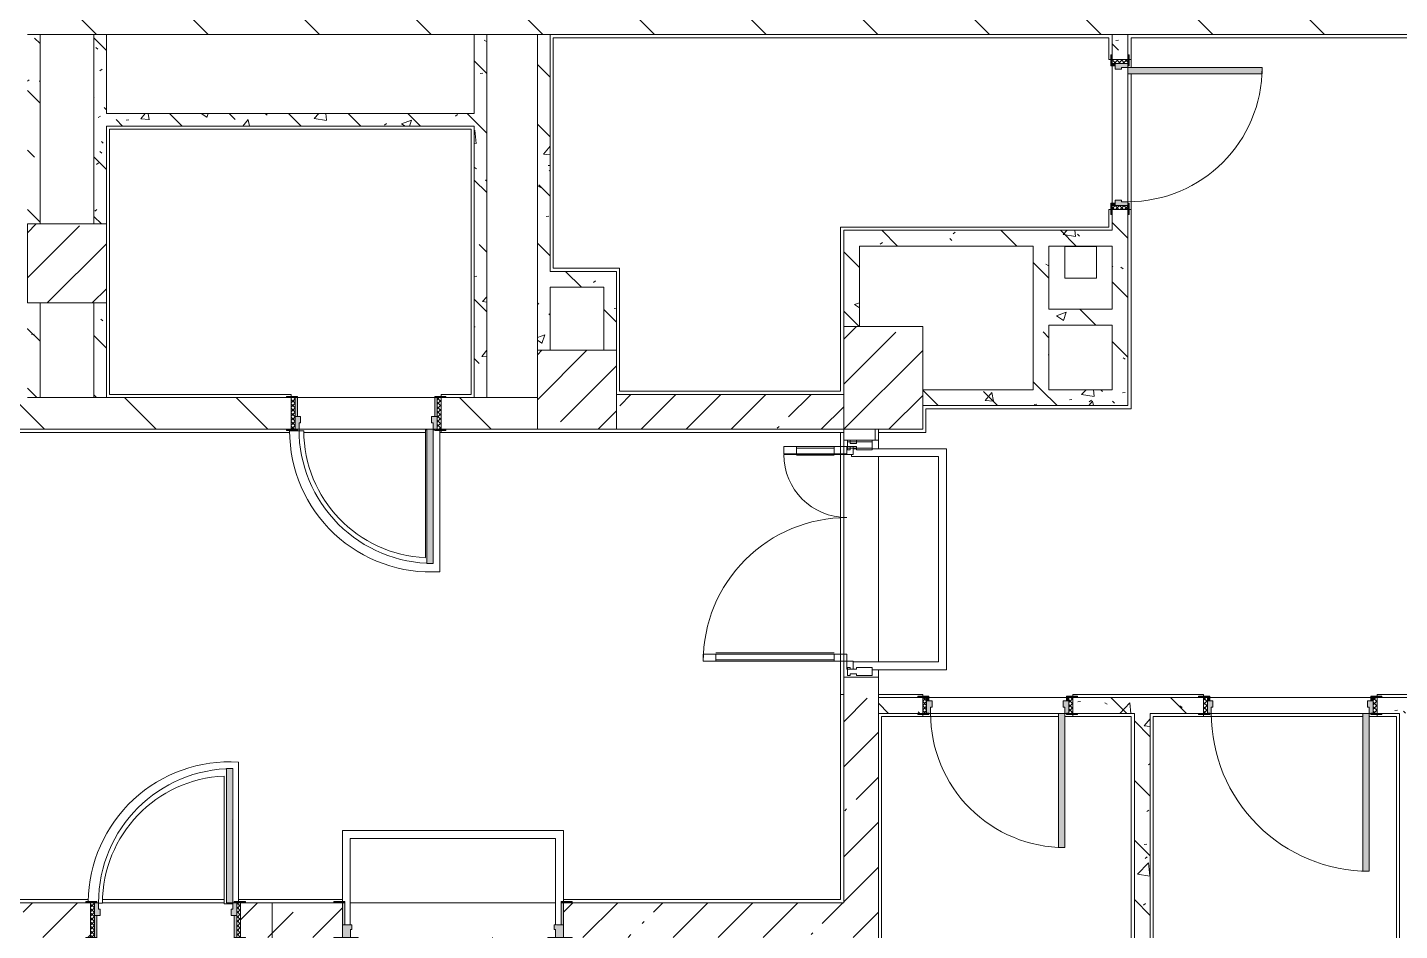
# Model space of a CAD drawing. Header units: millimetres. Extents: x -3708 to 187246, y -8553 to 29000.
# Drawn here: x 130546 to 139237, y 7724 to 13445 of the extents above; entities that cross this region are included whole.
import ezdxf

# ---------------------------------------------------------------- set-up
doc = ezdxf.new("R2010")
doc.units = ezdxf.units.MM
for name, color, linetype, lineweight, true_color in [('A-DETL-GENF-4', 7, 'Continuous', 5, 0xaaaaaa), ('A-DOOR-4', 7, 'Continuous', 5, 0xaaaaaa), ('A-DOOR-5', 7, 'Continuous', 5, 0xe2e2e2), ('A-DOOR-FRAM-3', 7, 'Continuous', 5, 0xe2e2e2), ('A-DOOR-FRAM-4', 7, 'Continuous', 5, 0xaaaaaa), ('A-FLOR-1', 7, 'Continuous', 5, 0xaaaaaa), ('I-WALL-5', 7, 'Continuous', 5, 0x787878)]:
    doc.layers.add(name, color=color, linetype=linetype, lineweight=lineweight, true_color=true_color)
for name, color, linetype, lineweight in [('A-GLAZ-CWMG-2', 7, 'Continuous', 5), ('A-WALL', 7, 'Continuous', 9), ('I-WALL-3', 7, 'Continuous', 5), ('S-COLS-2', 7, 'Continuous', 5)]:
    doc.layers.add(name, color=color, linetype=linetype, lineweight=lineweight)
pattern_1 = [(45, (60236.27, 0), (-285.1231, 285.1231), []), (45, (60521.4, 0), (-285.1231, 285.1231), [504.031, -100.806, 16.764, -84.042])]
pattern_2 = [(135, (60236.3, 0), (-377.1708, -377.1708), [533.4, -88.9, 17.78, -88.9]), (135, (60236.3, 376.94), (-377.1708, -377.1708), []), (50, (60236.27, 0), (637.6445, -55.7866), [66.675, -733.425]), (355, (60236.3, 0), (-123.3494, 668.699), [53.34, -586.74]), (100.451, (60289.4, -4.65), (514.299, 612.908), [56.665, -623.315]), (46.184, (60236.3, 177.8), (948.7764, -147.15), [100.012, -1100.137]), (96.636, (60315.3, 165.5), (830.909, 865.997), [84.998, -934.973]), (351.184, (60236.3, 177.8), (830.918, 865.988), [80.01, -880.11]), (21, (60325.17, 133.35), (530.6506, -357.9283), [66.675, -733.425]), (326, (60325.2, 133.35), (216.308, 644.6585), [53.34, -586.74]), (71.451, (60369.4, 103.5), (746.9596, 286.7243), [56.665, -623.315]), (37.5, (60236.27, 0), (10.81053, 295.9426), [16.764, -562.864, 16.764, -578.866, -588.962]), (37.5, (60236.27, 0), (10.81053, 295.9426), [-1175.258, 16.764, -572.198]), (7.5, (60236.27, 0), (233.8692, 350.6318), [16.764, -322.834, 16.764, -549.529, -224.472]), (7.5, (60236.27, 0), (233.8692, 350.6318), [-905.891, 16.764, -207.708]), (327.5, (60038.03, 0), (474.5678, -20.0513), [16.764, -205.486, 16.764, -676.656, -920.115]), (327.5, (60038.03, 0), (474.5678, -20.0513), [-915.67, 16.764, -903.351]), (317.5, (59949.13, 0), (518.4522, 88.9934), [16.764, -272.161, 16.764, -443.738, -653.415]), (317.5, (59949.13, 0), (518.4522, 88.9934), [-749.427, 16.764, -636.651])]
pattern_3 = [(135, (1826.41, 114.685), (-14.14214, -14.14214), []), (225, (1826.41, 114.685), (14.14214, -14.14214), [])]
pattern_4 = [(45, (-296.384, 114.685), (-14.1421, 14.1421), []), (135, (-296.384, 114.685), (-14.1421, -14.1421), [])]
pattern_5 = [(135, (60236.27, 0), (-353.5534, -353.5534), [])]

# ---------------------------------------------------------------- blocks, each defined once
blk = doc.blocks.new('BSC_Колонна _Прямоугольная - 650х500-23287315-1_7_1_птичка')
at = {"layer": 'S-COLS-2'}
h = blk.add_hatch(dxfattribs=at)
h.set_pattern_fill('FP_146', color=256, style=0, pattern_type=2)
h.set_pattern_definition([(135, (11225, -75730), (-285.1231, -285.1231), []), (135, (11225, -75444.88), (-285.1231, -285.1231), [504.031, -100.806, 16.764, -84.042])])
h.paths.add_polyline_path([(325, -250), (325, 250), (-325, 250), (-325, -250), (85, -250)])
for p, q in [((325, 250), (-325, 250)), ((-325, 250), (-325, -250)), ((325, -250), (325, 250)), ((-325, -250), (325, -250))]:
    blk.add_line(p, q, dxfattribs=at)
blk = doc.blocks.new('BSC_Колонна _Прямоугольная - 500х500-V119-1_7_1_птичка')
at = {"layer": 'S-COLS-2'}
h = blk.add_hatch(dxfattribs=at)
h.set_pattern_fill('FP_147', color=256, style=0, pattern_type=2)
h.set_pattern_definition([(45, (-73790, -11150), (-285.1231, 285.1231), []), (45, (-73504.88, -11150), (-285.1231, 285.1231), [504.031, -100.806, 16.764, -84.042])])
h.paths.add_polyline_path([(250, -250), (250, 250), (-250, 250), (-250, -250), (-85, -250)])
for p, q in [((250, 250), (-250, 250)), ((-250, 250), (-250, -250)), ((250, -250), (250, 250)), ((-250, -250), (250, -250))]:
    blk.add_line(p, q, dxfattribs=at)
blk = doc.blocks.new('110_Дверь_СКБ_1Ст_Внутренняя1 - Д-7_п__950x2100h_Туалет EW30-32892359-1_7_1_птичка')
at = {"layer": 'A-DOOR-4'}
h = blk.add_hatch(dxfattribs=at)
h.set_pattern_fill('FP_129', color=256, style=0, pattern_type=2)
h.set_pattern_definition(pattern_3)
h.paths.add_polyline_path([(487.5, -50), (487.5, 50), (462.5, 50), (462.5, -50)])
at = {"layer": 'A-DOOR-5'}
h = blk.add_hatch(color=256, dxfattribs=at)
h.paths.add_polyline_path([(462.5, 19.3), (462.5, 50), (437.5, 50), (437.5, 10), (427.5, 10), (427.5, -30), (462.5, -30), (462.5, -18.8)])
h.paths.add_polyline_path([(-402.5, 10), (-412.5, 10), (-412.5, 50), (-437.5, 50), (-437.5, -30), (-402.5, -30), (-402.5, -6)])
at = {"layer": 'A-DOOR-FRAM-3'}
for points in [[(-372.5, 401.6), (-372.5, 900), (-412.5, 900), (-412.5, 50), (-372.5, 50), (-372.5, 219.6)], [(-422.5, 50), (-422.5, 58), (-492.5, 58), (-492.5, 50), (-437.5, 50)], [(517.5, 58), (447.5, 56.3), (447.5, 50), (517.5, 50)], [(-422.5, -50), (-492.5, -50), (-492.5, -58), (-422.5, -58)], [(-422.5, -30), (-437.5, -30), (-437.5, -50), (-422.5, -50)], [(462.5, -30), (447.5, -30), (447.5, -50), (462.5, -50)], [(517.5, -50), (447.5, -50), (447.5, -58), (517.5, -58)]]:
    blk.add_hatch(color=256, dxfattribs=at).paths.add_polyline_path(points)
at = {"layer": 'A-DOOR-FRAM-4'}
h = blk.add_hatch(dxfattribs=at)
h.set_pattern_fill('FP_130', color=256, style=0, pattern_type=2)
h.set_pattern_definition(pattern_4)
h.paths.add_polyline_path([(-437.5, -50), (-437.5, 50), (-462.5, 50), (-456.9, -50)])
at = {"layer": 'A-DOOR-4'}
for p, q in [((-412.5, 900), (-412.5, 50)), ((-372.5, 900), (-412.5, 900)), ((-372.5, 50), (-372.5, 900)), ((-412.5, 50), (-372.5, 50))]:
    blk.add_line(p, q, dxfattribs=at)
blk.add_arc((-412.5, 50), 850, 360, 90, dxfattribs=at)
at = {"layer": 'A-DOOR-FRAM-4'}
for p, q in [((-422.5, 58), (-492.5, 58)), ((-492.5, 58), (-492.5, 50)), ((-492.5, 50), (-422.5, 50)), ((-437.5, 50), (-462.5, 50)), ((-462.5, 50), (-462.5, -50)), ((-412.5, 50), (-437.5, 50)), ((-437.5, 50), (-437.5, -30)), ((-437.5, -50), (-437.5, 50)), ((-422.5, 50), (-437.5, 50)), ((-437.5, 50), (-437.5, 49)), ((-437.5, 49), (-422.5, 49)), ((-422.5, 50), (-422.5, 58)), ((-422.5, 49), (-422.5, 50)), ((-412.5, 10), (-412.5, 50)), ((-402.5, 10), (-412.5, 10)), ((-402.5, -30), (-402.5, 10)), ((437.5, 10), (427.5, 10)), ((427.5, 10), (427.5, -30)), ((437.5, 50), (437.5, 10)), ((462.5, 50), (437.5, 50)), ((517.5, 58), (447.5, 58)), ((447.5, 58), (447.5, 50)), ((462.5, 50), (447.5, 50)), ((447.5, 50), (447.5, 49)), ((447.5, 50), (517.5, 50)), ((447.5, 49), (462.5, 49)), ((462.5, -30), (462.5, 50)), ((487.5, 50), (462.5, 50)), ((462.5, 50), (462.5, -50)), ((462.5, 49), (462.5, 50)), ((487.5, -50), (487.5, 50)), ((517.5, 50), (517.5, 58)), ((-422.5, -50), (-492.5, -50)), ((-492.5, -50), (-492.5, -58)), ((-492.5, -58), (-422.5, -58)), ((-462.5, -50), (-437.5, -50)), ((-437.5, -30), (-402.5, -30)), ((-422.5, -30), (-437.5, -30)), ((-437.5, -30), (-437.5, -50)), ((-437.5, -50), (-422.5, -50)), ((-422.5, -50), (-422.5, -30)), ((-422.5, -58), (-422.5, -50)), ((427.5, -30), (462.5, -30)), ((462.5, -30), (447.5, -30)), ((447.5, -30), (447.5, -50)), ((447.5, -50), (462.5, -50)), ((517.5, -50), (447.5, -50)), ((447.5, -50), (447.5, -58)), ((447.5, -58), (517.5, -58)), ((462.5, -50), (462.5, -30)), ((462.5, -50), (487.5, -50)), ((517.5, -58), (517.5, -50))]:
    blk.add_line(p, q, dxfattribs=at)
blk = doc.blocks.new('110_Дверь_СКБ_1Ст_Внутренняя1 - Д-7_п__950x2100h_Туалет-32105350-1_7_1_птичка')
at = {"layer": 'A-DOOR-4'}
h = blk.add_hatch(dxfattribs=at)
h.set_pattern_fill('FP_129', color=256, style=0, pattern_type=2)
h.set_pattern_definition(pattern_3)
h.paths.add_polyline_path([(463.3, -50), (487.5, -50), (487.5, 50), (462.5, 50), (462.5, -50)])
at = {"layer": 'A-DOOR-5'}
h = blk.add_hatch(color=256, dxfattribs=at)
h.paths.add_polyline_path([(451.3, -30), (462.5, -30), (462.5, 50), (437.5, 50), (437.5, 10), (427.5, 10), (427.5, -30), (437.5, -30)])
h.paths.add_polyline_path([(-437.5, -30), (-402.5, -30), (-402.5, 10), (-412.5, 10), (-412.5, 50), (-437.5, 50)])
at = {"layer": 'A-DOOR-FRAM-3'}
for points in [[(-372.5, 50), (-372.5, 900), (-412.5, 900), (-412.5, 50)], [(-437.5, 50), (-422.5, 50), (-422.5, 58), (-492.5, 58), (-492.5, 50), (-462.5, 50)], [(517.5, 50), (517.5, 58), (447.5, 58), (447.5, 50), (492.2, 50)], [(-492.5, -58), (-422.5, -58), (-422.5, -50), (-492.5, -50)], [(-422.5, -50), (-422.5, -30), (-437.5, -30), (-437.5, -50)], [(462.5, -50), (462.5, -30), (447.5, -30), (447.5, -50)], [(488.6, -58), (517.5, -58), (517.5, -50), (447.5, -50), (447.5, -58), (487.5, -58)]]:
    blk.add_hatch(color=256, dxfattribs=at).paths.add_polyline_path(points)
at = {"layer": 'A-DOOR-FRAM-4'}
h = blk.add_hatch(dxfattribs=at)
h.set_pattern_fill('FP_130', color=256, style=0, pattern_type=2)
h.set_pattern_definition(pattern_4)
h.paths.add_polyline_path([(-462.5, -50), (-437.5, -50), (-437.5, 50), (-462.5, 50)])
at = {"layer": 'A-DOOR-4'}
for p, q in [((-412.5, 900), (-412.5, 50)), ((-372.5, 900), (-412.5, 900)), ((-372.5, 50), (-372.5, 900)), ((-412.5, 50), (-372.5, 50))]:
    blk.add_line(p, q, dxfattribs=at)
blk.add_arc((-412.5, 50), 850, 360, 90, dxfattribs=at)
at = {"layer": 'A-DOOR-FRAM-4'}
for p, q in [((-422.5, 58), (-492.5, 58)), ((-492.5, 58), (-492.5, 50)), ((-492.5, 50), (-422.5, 50)), ((-437.5, 50), (-462.5, 50)), ((-462.5, 50), (-462.5, -50)), ((-412.5, 50), (-437.5, 50)), ((-437.5, 50), (-437.5, -30)), ((-437.5, -50), (-437.5, 50)), ((-422.5, 50), (-437.5, 50)), ((-437.5, 50), (-437.5, 49)), ((-437.5, 49), (-422.5, 49)), ((-422.5, 50), (-422.5, 58)), ((-422.5, 49), (-422.5, 50)), ((-412.5, 10), (-412.5, 50)), ((-402.5, 10), (-412.5, 10)), ((-402.5, -30), (-402.5, 10)), ((437.5, 10), (427.5, 10)), ((427.5, 10), (427.5, -30)), ((437.5, 50), (437.5, 10)), ((462.5, 50), (437.5, 50)), ((517.5, 58), (447.5, 58)), ((447.5, 58), (447.5, 50)), ((462.5, 50), (447.5, 50)), ((447.5, 50), (447.5, 49)), ((447.5, 50), (517.5, 50)), ((447.5, 49), (462.5, 49)), ((462.5, -30), (462.5, 50)), ((487.5, 50), (462.5, 50)), ((462.5, 50), (462.5, -50)), ((462.5, 49), (462.5, 50)), ((487.5, -50), (487.5, 50)), ((517.5, 50), (517.5, 58)), ((-422.5, -50), (-492.5, -50)), ((-492.5, -50), (-492.5, -58)), ((-492.5, -58), (-422.5, -58)), ((-462.5, -50), (-437.5, -50)), ((-437.5, -30), (-402.5, -30)), ((-422.5, -30), (-437.5, -30)), ((-437.5, -30), (-437.5, -50)), ((-437.5, -50), (-422.5, -50)), ((-422.5, -50), (-422.5, -30)), ((-422.5, -58), (-422.5, -50)), ((427.5, -30), (462.5, -30)), ((462.5, -30), (447.5, -30)), ((447.5, -30), (447.5, -50)), ((447.5, -50), (462.5, -50)), ((517.5, -50), (447.5, -50)), ((447.5, -50), (447.5, -58)), ((447.5, -58), (517.5, -58)), ((462.5, -50), (462.5, -30)), ((462.5, -50), (487.5, -50)), ((517.5, -58), (517.5, -50))]:
    blk.add_line(p, q, dxfattribs=at)
blk = doc.blocks.new('110_Дверь_СКБ_1Ст_Внутренняя1 - Д-4 _п_ 1100x2100h_су мгн 2-33304581-1_7_1_птичка')
at = {"layer": 'A-DOOR-4'}
h = blk.add_hatch(dxfattribs=at)
h.set_pattern_fill('FP_125', color=256, style=0, pattern_type=2)
h.set_pattern_definition([(135, (1751.41, 114.685), (-14.14214, -14.14214), []), (225, (1751.41, 114.685), (14.14214, -14.14214), [])])
h.paths.add_polyline_path([(562.5, 50), (537.5, 50), (537.5, -50), (562.5, -50)])
at = {"layer": 'A-DOOR-5'}
h = blk.add_hatch(color=256, dxfattribs=at)
h.paths.add_polyline_path([(512.5, 50), (512.5, 10), (502.5, 10), (502.5, -30), (537.5, -30), (532.1, 50), (522.5, 50)])
h.paths.add_polyline_path([(-512.5, 50), (-512.5, -30), (-477.5, -30), (-477.5, 10), (-487.5, 10), (-487.5, 50), (-497.5, 50)])
at = {"layer": 'A-DOOR-FRAM-3'}
for points in [[(-447.5, 1050), (-487.5, 1050), (-487.5, 50), (-447.5, 50), (-447.5, 361.1)], [(-517.5, 58), (-567.5, 58), (-567.5, 50), (-497.5, 50), (-497.5, 58), (-512.5, 58)], [(530.1, 58), (522.5, 58), (522.5, 50), (592.5, 50), (592.5, 58), (537.5, 58)], [(-537.5, -50), (-567.5, -50), (-567.5, -58), (-497.5, -58), (-497.5, -50), (-519.8, -50)], [(-497.5, -30), (-512.5, -30), (-512.5, -50), (-497.5, -50)], [(522.5, -30), (522.5, -50), (537.5, -50), (537.5, -30)], [(522.5, -50), (522.5, -58), (592.5, -58), (592.5, -50), (537.5, -50)]]:
    blk.add_hatch(color=256, dxfattribs=at).paths.add_polyline_path(points)
at = {"layer": 'A-DOOR-FRAM-4'}
h = blk.add_hatch(dxfattribs=at)
h.set_pattern_fill('FP_126', color=256, style=0, pattern_type=2)
h.set_pattern_definition([(45, (-371.384, 114.685), (-14.1421, 14.1421), []), (135, (-371.384, 114.685), (-14.1421, -14.1421), [])])
h.paths.add_polyline_path([(-512.5, 50), (-537.5, 50), (-537.5, -50), (-512.5, -50), (-512.5, -41.8)])
at = {"layer": 'A-DOOR-4'}
for p, q in [((-487.5, 1050), (-487.5, 50)), ((-447.5, 1050), (-487.5, 1050)), ((-447.5, 50), (-447.5, 1050)), ((-487.5, 50), (-447.5, 50))]:
    blk.add_line(p, q, dxfattribs=at)
blk.add_arc((-487.5, 50), 1000, 360, 90, dxfattribs=at)
at = {"layer": 'A-DOOR-FRAM-4'}
for p, q in [((-497.5, 58), (-567.5, 58)), ((-567.5, 58), (-567.5, 50)), ((-567.5, 50), (-497.5, 50)), ((-512.5, 50), (-537.5, 50)), ((-537.5, 50), (-537.5, -50)), ((-487.5, 50), (-512.5, 50)), ((-512.5, 50), (-512.5, -30)), ((-512.5, -50), (-512.5, 50)), ((-497.5, 50), (-512.5, 50)), ((-512.5, 50), (-512.5, 49)), ((-512.5, 49), (-497.5, 49)), ((-497.5, 50), (-497.5, 58)), ((-497.5, 49), (-497.5, 50)), ((-487.5, 10), (-487.5, 50)), ((-477.5, 10), (-487.5, 10)), ((-477.5, -30), (-477.5, 10)), ((512.5, 10), (502.5, 10)), ((502.5, 10), (502.5, -30)), ((512.5, 50), (512.5, 10)), ((537.5, 50), (512.5, 50)), ((592.5, 58), (522.5, 58)), ((522.5, 58), (522.5, 50)), ((537.5, 50), (522.5, 50)), ((522.5, 50), (522.5, 49)), ((522.5, 50), (592.5, 50)), ((522.5, 49), (537.5, 49)), ((537.5, -30), (537.5, 50)), ((562.5, 50), (537.5, 50)), ((537.5, 50), (537.5, -50)), ((537.5, 49), (537.5, 50)), ((562.5, -50), (562.5, 50)), ((592.5, 50), (592.5, 58)), ((-497.5, -50), (-567.5, -50)), ((-567.5, -50), (-567.5, -58)), ((-567.5, -58), (-497.5, -58)), ((-537.5, -50), (-512.5, -50)), ((-512.5, -30), (-477.5, -30)), ((-497.5, -30), (-512.5, -30)), ((-512.5, -30), (-512.5, -50)), ((-512.5, -50), (-497.5, -50)), ((-497.5, -50), (-497.5, -30)), ((-497.5, -58), (-497.5, -50)), ((502.5, -30), (537.5, -30)), ((537.5, -30), (522.5, -30)), ((522.5, -30), (522.5, -50)), ((522.5, -50), (537.5, -50)), ((592.5, -50), (522.5, -50)), ((522.5, -50), (522.5, -58)), ((522.5, -58), (592.5, -58)), ((537.5, -50), (537.5, -30)), ((537.5, -50), (562.5, -50)), ((592.5, -58), (592.5, -50))]:
    blk.add_line(p, q, dxfattribs=at)
blk = doc.blocks.new('Прямоугольный импост - Импост структурный с накладкой - 160мм Темный-32274804-1_7_1_птичка')
at = {"layer": 'A-GLAZ-CWMG-2'}
for p, q in [((-50, 40), (-50, 140)), ((-50, 140), (0, 140)), ((0, 140), (0, 40)), ((-40, 40), (-50, 40)), ((-50, -17), (-50, 0)), ((-50, 0), (-40, 0)), ((-40, 0), (-40, 40)), ((-10, 40), (-10, 0)), ((0, 40), (-10, 40)), ((-10, 0), (0, 0)), ((0, 0), (0, -17)), ((0, -17), (-50, -17))]:
    blk.add_line(p, q, dxfattribs=at)
blk = doc.blocks.new('Дверь_Витражная_остекление_ - ВВ-6 остекление-32274838-1_7_1_птичка')
at = {"layer": 'A-DETL-GENF-4'}
for p, q in [((-655, 930), (-610, 930)), ((-655, 930), (-655, 20)), ((-610, 930), (-655, 930)), ((-655, 930), (-655, 20)), ((-610, 930), (-610, 20)), ((-610, 20), (-610, 930)), ((-655, 850), (-610, 850)), ((-645, 850), (-645, 100)), ((-601, 850), (-601, 100)), ((705, 420), (660, 420)), ((660, 420), (660, 20)), ((705, 420), (660, 420)), ((660, 420), (660, 20)), ((705, 420), (705, 20)), ((705, 20), (705, 420)), ((651, 340), (651, 100)), ((705, 340), (660, 340)), ((695, 340), (695, 100)), ((-655, 100), (-610, 100)), ((705, 100), (660, 100)), ((-610, 20), (-655, 20)), ((-655, 20), (-610, 20))]:
    blk.add_line(p, q, dxfattribs=at)
at = {"layer": 'A-DOOR-4'}
for p, q in [((-655, 930), (-655, 20)), ((655, 420), (655, 20)), ((-655, 20), (-705, 20)), ((-705, 20), (-705, -20)), ((-655, -20), (-655, 20)), ((705, 20), (655, 20)), ((655, 20), (655, -20)), ((705, -20), (705, 20)), ((-705, -20), (-655, -20)), ((655, -20), (705, -20))]:
    blk.add_line(p, q, dxfattribs=at)
for centre, radius, start, end in [((-655, 20), 910, 360, 90), ((655, 20), 400, 90, 180)]:
    blk.add_arc(centre, radius, start, end, dxfattribs=at)
blk = doc.blocks.new('110_Дверь_СКБ_1Ст_Внутренняя1 - Д-17д _Д-9_ 950x2100h_ПУИ_ С_У персонала-24300662-1_7_1_птичка')
at = {"layer": 'A-DOOR-4'}
h = blk.add_hatch(dxfattribs=at)
h.set_pattern_fill('FP_114', color=256, style=0, pattern_type=2)
h.set_pattern_definition([(135, (1826.41, 164.685), (-14.14214, -14.14214), []), (225, (1826.41, 164.685), (14.14214, -14.14214), [])])
h.paths.add_polyline_path([(487.5, 100), (462.5, 100), (462.5, -100), (487.5, -100)])
at = {"layer": 'A-DOOR-5'}
h = blk.add_hatch(color=256, dxfattribs=at)
h.paths.add_polyline_path([(-412.5, 100), (-437.5, 100), (-437.5, 20), (-402.5, 20), (-402.5, 60), (-412.5, 60)])
h.paths.add_polyline_path([(462.5, 100), (437.5, 100), (437.5, 60), (427.5, 60), (427.5, 20), (462.5, 20)])
at = {"layer": 'A-DOOR-FRAM-3'}
for points in [[(-372.5, 950), (-412.5, 950), (-412.5, 100), (-372.5, 104.4), (-372.5, 922.1)], [(-436.7, 108), (-492.5, 108), (-492.5, 100), (-422.5, 104.4), (-422.5, 108)], [(447.5, 108), (447.5, 100), (517.5, 100), (517.5, 108), (462.5, 108)], [(-437.5, 20), (-437.5, -100), (-422.5, -100), (-422.5, 20)], [(447.5, 20), (447.5, -100), (462.5, -100), (462.5, 20)], [(-422.5, -100), (-492.5, -100), (-492.5, -108), (-422.5, -108)], [(517.5, -100), (447.5, -100), (447.5, -108), (517.5, -108)]]:
    blk.add_hatch(color=256, dxfattribs=at).paths.add_polyline_path(points)
at = {"layer": 'A-DOOR-FRAM-4'}
h = blk.add_hatch(dxfattribs=at)
h.set_pattern_fill('FP_115', color=256, style=0, pattern_type=2)
h.set_pattern_definition([(45, (-296.384, 164.685), (-14.1421, 14.1421), []), (135, (-296.384, 164.685), (-14.1421, -14.1421), [])])
h.paths.add_polyline_path([(-462.5, 100), (-460.2, -100), (-437.5, -100), (-437.6, 100)])
at = {"layer": 'A-DOOR-4'}
for p, q in [((-412.5, 950), (-412.5, 100)), ((-372.5, 950), (-412.5, 950)), ((-372.5, 100), (-372.5, 950)), ((-412.5, 100), (-372.5, 100))]:
    blk.add_line(p, q, dxfattribs=at)
blk.add_arc((-412.5, 100), 850, 360, 90, dxfattribs=at)
at = {"layer": 'A-DOOR-FRAM-4'}
for p, q in [((-422.5, 108), (-492.5, 108)), ((-492.5, 108), (-492.5, 100)), ((-492.5, 100), (-422.5, 100)), ((-437.5, 100), (-462.5, 100)), ((-462.5, 100), (-462.5, -100)), ((-412.5, 100), (-437.5, 100)), ((-437.5, 100), (-437.5, 20)), ((-437.5, -100), (-437.5, 100)), ((-422.5, 100), (-437.5, 100)), ((-437.5, 100), (-437.5, 99)), ((-437.5, 99), (-422.5, 99)), ((-422.5, 100), (-422.5, 108)), ((-422.5, 99), (-422.5, 100)), ((-412.5, 60), (-412.5, 100)), ((437.5, 100), (437.5, 60)), ((462.5, 100), (437.5, 100)), ((517.5, 108), (447.5, 108)), ((447.5, 108), (447.5, 100)), ((462.5, 100), (447.5, 100)), ((447.5, 100), (447.5, 99)), ((447.5, 100), (517.5, 100)), ((447.5, 99), (462.5, 99)), ((462.5, 20), (462.5, 100)), ((487.5, 100), (462.5, 100)), ((462.5, 100), (462.5, -100)), ((462.5, 99), (462.5, 100)), ((487.5, -100), (487.5, 100)), ((517.5, 100), (517.5, 108)), ((-437.5, 20), (-402.5, 20)), ((-422.5, 20), (-437.5, 20)), ((-437.5, 20), (-437.5, -100)), ((-422.5, -100), (-422.5, 20)), ((-402.5, 60), (-412.5, 60)), ((-402.5, 20), (-402.5, 60)), ((437.5, 60), (427.5, 60)), ((427.5, 60), (427.5, 20)), ((427.5, 20), (462.5, 20)), ((462.5, 20), (447.5, 20)), ((447.5, 20), (447.5, -100)), ((462.5, -100), (462.5, 20)), ((-422.5, -100), (-492.5, -100)), ((-492.5, -100), (-492.5, -108)), ((-492.5, -108), (-422.5, -108)), ((-462.5, -100), (-437.5, -100)), ((-437.5, -100), (-422.5, -100)), ((-422.5, -108), (-422.5, -100)), ((447.5, -100), (462.5, -100)), ((517.5, -100), (447.5, -100)), ((447.5, -100), (447.5, -108)), ((447.5, -108), (517.5, -108)), ((462.5, -100), (487.5, -100)), ((517.5, -108), (517.5, -100))]:
    blk.add_line(p, q, dxfattribs=at)
blk = doc.blocks.new('110_Дверь_СКБ_2Ст - Д-1_л_Лестничная клетка EIS60 2-32142534-1_7_1_птичка')
at = {"layer": 'A-DOOR-5'}
for points in [[(639.9, 1010), (612.5, 1010), (612.5, 110), (662.5, 110), (662.5, 1010), (640.5, 1010)], [(-637.5, 510), (-637.5, 110), (-587.5, 110), (-587.5, 510)], [(712.5, 30), (697.5, 30), (699.6, -110), (712.5, -110)]]:
    blk.add_hatch(color=256, dxfattribs=at).paths.add_polyline_path(points)
h = blk.add_hatch(color=256, dxfattribs=at)
h.paths.add_polyline_path([(662.5, 110), (662.5, 60), (652.5, 60), (652.5, 30), (712.5, 32.6), (712.5, 110)])
h.paths.add_polyline_path([(-637.5, 110), (-687.5, 110), (-687.2, 30), (-627.5, 35.6), (-627.5, 60), (-637.5, 60), (-637.5, 104.8)])
at = {"layer": 'A-DOOR-FRAM-3'}
for points in [[(-672.5, 118), (-742.5, 118), (-742.5, 110), (-672.5, 110)], [(729.9, 118), (697.5, 118), (697.5, 110), (767.5, 110), (767.5, 118)], [(-672.5, 30), (-687.5, 30), (-687.4, -110), (-672.5, -110), (-672.5, -21.5)], [(-742.3, -110), (-742.5, -110.2), (-742.5, -118), (-672.5, -118), (-674.5, -110), (-687.5, -110)], [(767.5, -110), (697.5, -110), (698.9, -118), (767.5, -118)]]:
    blk.add_hatch(color=256, dxfattribs=at).paths.add_polyline_path(points)
at = {"layer": 'A-DOOR-4'}
for p, q in [((662.5, 1010), (612.5, 1010)), ((612.5, 1010), (612.5, 110)), ((662.5, 110), (662.5, 1010)), ((-637.5, 510), (-637.5, 110)), ((-587.5, 510), (-637.5, 510)), ((-587.5, 110), (-587.5, 510)), ((-637.5, 110), (-587.5, 110)), ((612.5, 110), (662.5, 110))]:
    blk.add_line(p, q, dxfattribs=at)
for centre, radius, start, end in [((662.5, 110), 900, 90, 180), ((-637.5, 110), 400, 360, 90)]:
    blk.add_arc(centre, radius, start, end, dxfattribs=at)
at = {"layer": 'A-DOOR-FRAM-4'}
for p, q in [((-672.5, 118), (-742.5, 118)), ((-742.5, 118), (-742.5, 110)), ((-742.5, 110), (-672.5, 110)), ((-637.5, 110), (-687.5, 110)), ((-687.5, 110), (-687.5, 30)), ((-672.5, 110), (-672.5, 118)), ((-637.5, 60), (-637.5, 110)), ((662.5, 110), (662.5, 60)), ((712.5, 110), (662.5, 110)), ((767.5, 118), (697.5, 118)), ((697.5, 118), (697.5, 110)), ((697.5, 110), (767.5, 110)), ((712.5, 30), (712.5, 110)), ((767.5, 110), (767.5, 118)), ((-687.5, 30), (-627.5, 30)), ((-672.5, 30), (-687.5, 30)), ((-687.5, 30), (-687.5, -110)), ((-672.5, -110), (-672.5, 30)), ((-627.5, 60), (-637.5, 60)), ((-627.5, 30), (-627.5, 60)), ((662.5, 60), (652.5, 60)), ((652.5, 60), (652.5, 30)), ((652.5, 30), (712.5, 30)), ((712.5, 30), (697.5, 30)), ((697.5, 30), (697.5, -110)), ((712.5, -110), (712.5, 30)), ((-672.5, -110), (-742.5, -110)), ((-742.5, -110), (-742.5, -118)), ((-742.5, -118), (-672.5, -118)), ((-687.5, -110), (-672.5, -110)), ((-672.5, -118), (-672.5, -110)), ((697.5, -110), (712.5, -110)), ((767.5, -110), (697.5, -110)), ((697.5, -110), (697.5, -118)), ((697.5, -118), (767.5, -118)), ((767.5, -118), (767.5, -110))]:
    blk.add_line(p, q, dxfattribs=at)
blk = doc.blocks.new('110_Дверь_СКБ_1Ст_Внутренняя1 - Д-7_л__950x2100h_Туалет-21784696-1_7_1_птичка')
at = {"layer": 'A-DOOR-4'}
h = blk.add_hatch(dxfattribs=at)
h.set_pattern_fill('FP_148', color=256, style=0, pattern_type=2)
h.set_pattern_definition([(135, (1826.41, 174.685), (-14.14214, -14.14214), []), (225, (1826.41, 174.685), (14.14214, -14.14214), [])])
h.paths.add_polyline_path([(473.5, -110), (487.5, -110), (487.5, 110), (462.5, 110), (462.5, -110)])
at = {"layer": 'A-DOOR-5'}
h = blk.add_hatch(color=256, dxfattribs=at)
h.paths.add_polyline_path([(-437.5, 30), (-402.5, 30), (-402.5, 70), (-412.5, 70), (-412.5, 110), (-437.5, 108), (-437.5, 103.7)])
h.paths.add_polyline_path([(447.5, 30), (462.5, 30), (462.5, 110), (437.5, 110), (437.5, 70), (427.5, 70), (427.5, 30), (437.5, 30)])
at = {"layer": 'A-DOOR-FRAM-3'}
for points in [[(437.5, 110), (431.8, 960), (397.5, 960), (397.5, 110)], [(-462.5, 110), (-422.5, 110), (-422.5, 118), (-492.5, 117.6), (-492.5, 110), (-477.4, 110)], [(487.5, 110), (517.5, 110), (517.5, 118), (447.5, 118), (447.5, 110), (473.5, 110)], [(-422.5, -110), (-422.5, 30), (-437.5, 30), (-437.5, -110)], [(462.5, -110), (462.5, 30), (447.5, 30), (447.5, -110)], [(-422.5, -118), (-422.5, -110), (-492.5, -110), (-492.5, -118), (-437.5, -118)], [(517.5, -118), (517.5, -110), (447.5, -110), (447.5, -118), (487.5, -118)]]:
    blk.add_hatch(color=256, dxfattribs=at).paths.add_polyline_path(points)
at = {"layer": 'A-DOOR-FRAM-4'}
h = blk.add_hatch(dxfattribs=at)
h.set_pattern_fill('FP_149', color=256, style=0, pattern_type=2)
h.set_pattern_definition([(45, (-296.384, 174.685), (-14.1421, 14.1421), []), (135, (-296.384, 174.685), (-14.1421, -14.1421), [])])
h.paths.add_polyline_path([(-462.5, -110), (-437.5, -110), (-437.5, 110), (-462.5, 108)])
at = {"layer": 'A-DOOR-4'}
for p, q in [((437.5, 960), (397.5, 960)), ((397.5, 960), (397.5, 110)), ((437.5, 110), (437.5, 960)), ((397.5, 110), (437.5, 110))]:
    blk.add_line(p, q, dxfattribs=at)
blk.add_arc((437.5, 110), 850, 90, 180, dxfattribs=at)
at = {"layer": 'A-DOOR-FRAM-4'}
for p, q in [((-422.5, 118), (-492.5, 118)), ((-492.5, 118), (-492.5, 110)), ((-492.5, 110), (-422.5, 110)), ((-437.5, 110), (-462.5, 110)), ((-462.5, 110), (-462.5, -110)), ((-412.5, 110), (-437.5, 110)), ((-437.5, 110), (-437.5, 30)), ((-437.5, -110), (-437.5, 110)), ((-422.5, 110), (-437.5, 110)), ((-437.5, 110), (-437.5, 109)), ((-437.5, 109), (-422.5, 109)), ((-422.5, 110), (-422.5, 118)), ((-422.5, 109), (-422.5, 110)), ((-412.5, 70), (-412.5, 110)), ((437.5, 110), (437.5, 70)), ((462.5, 110), (437.5, 110)), ((517.5, 118), (447.5, 118)), ((447.5, 118), (447.5, 110)), ((462.5, 110), (447.5, 110)), ((447.5, 110), (447.5, 109)), ((447.5, 110), (517.5, 110)), ((447.5, 109), (462.5, 109)), ((462.5, 30), (462.5, 110)), ((487.5, 110), (462.5, 110)), ((462.5, 110), (462.5, -110)), ((462.5, 109), (462.5, 110)), ((487.5, -110), (487.5, 110)), ((517.5, 110), (517.5, 118)), ((-437.5, 30), (-402.5, 30)), ((-422.5, 30), (-437.5, 30)), ((-437.5, 30), (-437.5, -110)), ((-422.5, -110), (-422.5, 30)), ((-402.5, 70), (-412.5, 70)), ((-402.5, 30), (-402.5, 70)), ((437.5, 70), (427.5, 70)), ((427.5, 70), (427.5, 30)), ((427.5, 30), (462.5, 30)), ((462.5, 30), (447.5, 30)), ((447.5, 30), (447.5, -110)), ((462.5, -110), (462.5, 30)), ((-422.5, -110), (-492.5, -110)), ((-492.5, -110), (-492.5, -118)), ((-492.5, -118), (-422.5, -118)), ((-462.5, -110), (-437.5, -110)), ((-437.5, -110), (-422.5, -110)), ((-422.5, -118), (-422.5, -110)), ((447.5, -110), (462.5, -110)), ((517.5, -110), (447.5, -110)), ((447.5, -110), (447.5, -118)), ((447.5, -118), (517.5, -118)), ((462.5, -110), (487.5, -110)), ((517.5, -118), (517.5, -110))]:
    blk.add_line(p, q, dxfattribs=at)
blk = doc.blocks.new('Прямоугольный импост - Импост структурный с накладкой - 160мм Темный-32274805-1_7_1_птичка')
at = {"layer": 'A-GLAZ-CWMG-2'}
for p, q in [((-25, 40), (-25, 140)), ((-25, 140), (25, 140)), ((25, 140), (25, 40)), ((-15, 40), (-25, 40)), ((-25, -17), (-25, 0)), ((-25, 0), (-15, 0)), ((-15, 0), (-15, 40)), ((15, 40), (15, 0)), ((25, 40), (15, 40)), ((15, 0), (25, 0)), ((25, 0), (25, -17)), ((25, -17), (-25, -17))]:
    blk.add_line(p, q, dxfattribs=at)
blk = doc.blocks.new('Прямоугольный импост - Импост структурный с накладкой - 160мм Темный-32274806-1_7_1_птичка')
at = {"layer": 'A-GLAZ-CWMG-2'}
for p, q in [((0, 140), (-50, 140)), ((-50, 140), (-50, 40)), ((0, 40), (0, 140)), ((-50, 40), (-40, 40)), ((-40, 0), (-50, 0)), ((-50, 0), (-50, -17)), ((-40, 40), (-40, 0)), ((-10, 0), (-10, 40)), ((-10, 40), (0, 40)), ((0, 0), (-10, 0)), ((0, -17), (0, 0)), ((-50, -17), (0, -17))]:
    blk.add_line(p, q, dxfattribs=at)

msp = doc.modelspace()

# ---------------------------------------------------------------- hatches: boundary and pattern name
at = {"layer": 'I-WALL-3'}
h = msp.add_hatch(dxfattribs=at)
h.set_pattern_fill('FP_110', color=256, style=0, pattern_type=2)
h.set_pattern_definition(pattern_5)
h.paths.add_polyline_path([(133876.3, 13400), (144936.3, 13400), (144936.3, 13600), (128886.3, 13600), (128886.3, 13400), (133856.3, 13400)])
h = msp.add_hatch(dxfattribs=at)
h.set_pattern_fill('FP_110', color=256, style=0, pattern_type=2)
h.set_pattern_definition(pattern_5)
h.paths.add_polyline_path([(133356.3, 10900), (133776.3, 10900), (133776.3, 11100), (133166.1, 11100), (133166.1, 10900), (133196.1, 10900)])
h.paths.add_polyline_path([(127871.3, 10900), (128905.1, 10900), (128905.1, 11100), (126996.3, 11100), (126996.3, 10900), (127119.4, 10900)])
h.paths.add_polyline_path([(132216.1, 10900), (132216.1, 11100), (129855.1, 11100), (129855.1, 10900), (132186.1, 10900)])
h.paths.add_polyline_path([(122436.8, 10900), (126796.3, 10900), (126796.3, 11100), (122396.3, 11100), (122396.3, 10900)])
h = msp.add_hatch(dxfattribs=at)
h.set_pattern_fill('FP_92', color=256, style=0, pattern_type=2)
h.set_pattern_definition(pattern_1)
h.paths.add_polyline_path([(135716.3, 10900), (135716.3, 11120), (134276.3, 11120), (134276.3, 10900), (135696.3, 10900)])
h = msp.add_hatch(dxfattribs=at)
h.set_pattern_fill('FP_92', color=256, style=0, pattern_type=2)
h.set_pattern_definition(pattern_1)
h.paths.add_polyline_path([(135936.3, 7900), (135936.3, 9330), (135716.3, 9330), (135716.3, 7900)])
h.paths.add_polyline_path([(135916.3, 10830), (135936.3, 10830), (135936.3, 10900), (135916.3, 10900), (135916.3, 10858.2)])
h = msp.add_hatch(dxfattribs=at)
h.set_pattern_fill('FP_92', color=256, style=0, pattern_type=2)
h.set_pattern_definition(pattern_1)
h.paths.add_polyline_path([(129596.3, 7680), (130946.3, 7680), (130946.3, 7900), (129596.3, 7900)])
h.paths.add_polyline_path([(131926.3, 7680), (132096.3, 7680), (132096.3, 7900), (131896.3, 7900), (131896.3, 7680)])
h.paths.add_polyline_path([(127126.3, 7680), (128496.3, 7680), (128496.3, 7900), (127096.3, 7900), (127096.3, 7680), (127102.3, 7680)])
h = msp.add_hatch(dxfattribs=at)
h.set_pattern_fill('FP_92', color=256, style=0, pattern_type=2)
h.set_pattern_definition(pattern_1)
h.paths.add_polyline_path([(132096.3, -100), (132316.3, -100), (132316.3, 7900), (132096.3, 7900), (132096.3, -63.2)])
h = msp.add_hatch(dxfattribs=at)
h.set_pattern_fill('FP_92', color=256, style=0, pattern_type=2)
h.set_pattern_definition(pattern_1)
h.paths.add_polyline_path([(132316.3, 7680), (132541.3, 7680), (132541.3, 7900), (132316.3, 7900), (132316.3, 7708.9)])
h.paths.add_polyline_path([(135716.3, 7680), (135936.3, 7680), (135936.3, 7900), (133941.3, 7900), (133941.3, 7680), (135696.3, 7680)])
at = {"layer": 'I-WALL-5'}
h = msp.add_hatch(dxfattribs=at)
h.set_pattern_fill('FP_122', color=256, style=0, pattern_type=2)
h.set_pattern_definition(pattern_2)
h.paths.add_polyline_path([(130546.1, 11120), (130546.3, 12200), (130626.1, 12200), (130626.1, 13400), (130546.1, 13400), (130546.1, 11700)])
h.paths.add_polyline_path([(130546.1, 11100), (130626.1, 11100), (130626.1, 11700), (130546.3, 11700), (130546.1, 11120)])
h = msp.add_hatch(dxfattribs=at)
h.set_pattern_fill('FP_122', color=256, style=0, pattern_type=2)
h.set_pattern_definition(pattern_2)
h.paths.add_polyline_path([(131046.3, 11100), (131046.3, 11700), (130966.3, 11700), (130966.3, 11100)])
h.paths.add_polyline_path([(131046.3, 12200), (131046.3, 13400), (130966.3, 13400), (130966.3, 12200)])
h = msp.add_hatch(dxfattribs=at)
h.set_pattern_fill('FP_122', color=256, style=0, pattern_type=2)
h.set_pattern_definition(pattern_2)
h.paths.add_polyline_path([(133456.3, 11100), (133456.3, 13400), (133376.3, 13400), (133376.3, 11100)])
h = msp.add_hatch(dxfattribs=at)
h.set_pattern_fill('FP_122', color=256, style=0, pattern_type=2)
h.set_pattern_definition(pattern_2)
h.paths.add_polyline_path([(133810.6, 11400), (133856.3, 11400), (133856.3, 13400), (133776.3, 13400), (133776.3, 11400), (133806.3, 11400)])
h = msp.add_hatch(dxfattribs=at)
h.set_pattern_fill('FP_122', color=256, style=0, pattern_type=2)
h.set_pattern_definition(pattern_2)
h.paths.add_polyline_path([(137416.1, 11050), (137516.1, 11053.2), (137516.1, 12291.1), (137416.1, 12291.1), (137416.1, 11150)])
h.paths.add_polyline_path([(137417.5, 13241.1), (137516.1, 13241.1), (137516.1, 13400), (137416.1, 13400), (137416.1, 13241.1)])
h = msp.add_hatch(dxfattribs=at)
h.set_pattern_fill('FP_122', color=256, style=0, pattern_type=2)
h.set_pattern_definition(pattern_2)
h.paths.add_polyline_path([(133376.3, 12820), (133376.3, 12900), (131046.3, 12900), (131046.3, 12820), (133358.5, 12820)])
h = msp.add_hatch(dxfattribs=at)
h.set_pattern_fill('FP_122', color=256, style=0, pattern_type=2)
h.set_pattern_definition(pattern_2)
h.paths.add_polyline_path([(137016.1, 12060), (137416.1, 12060), (137416.1, 12160), (135716.3, 12160), (135716.3, 12060), (136916.1, 12060)])
h = msp.add_hatch(dxfattribs=at)
h.set_pattern_fill('FP_122', color=256, style=0, pattern_type=2)
h.set_pattern_definition(pattern_2)
h.paths.add_polyline_path([(135816.3, 11550), (135816.3, 12060), (135716.3, 12057), (135716.3, 11550)])
h = msp.add_hatch(dxfattribs=at)
h.set_pattern_fill('FP_122', color=256, style=0, pattern_type=2)
h.set_pattern_definition(pattern_2)
h.paths.add_polyline_path([(137016.1, 11150), (137016.1, 12060), (136916.1, 12055.6), (136917, 11150), (136962.1, 11150)])
h = msp.add_hatch(dxfattribs=at)
h.set_pattern_fill('FP_122', color=256, style=0, pattern_type=2)
h.set_pattern_definition(pattern_2)
h.paths.add_polyline_path([(133856.3, 11800), (134196.3, 11800), (134196.3, 11900), (133856.3, 11900)])
h = msp.add_hatch(dxfattribs=at)
h.set_pattern_fill('FP_122', color=256, style=0, pattern_type=2)
h.set_pattern_definition(pattern_2)
h.paths.add_polyline_path([(134276.3, 11400), (134276.3, 11900), (134196.3, 11900), (134196.3, 11400)])
h = msp.add_hatch(dxfattribs=at)
h.set_pattern_fill('FP_122', color=256, style=0, pattern_type=2)
h.set_pattern_definition(pattern_2)
h.paths.add_polyline_path([(137401.9, 11560), (137416.1, 11560), (137416.1, 11660), (137016.1, 11660), (137016.1, 11560), (137316.8, 11560)])
h = msp.add_hatch(dxfattribs=at)
h.set_pattern_fill('FP_122', color=256, style=0, pattern_type=2)
h.set_pattern_definition(pattern_2)
h.paths.add_polyline_path([(137416.1, 11050), (137416.1, 11150), (136216.3, 11150), (136216.3, 11050), (137316.8, 11050)])
h = msp.add_hatch(dxfattribs=at)
h.set_pattern_fill('FP_122', color=256, style=0, pattern_type=2)
h.set_pattern_definition(pattern_2)
h.paths.add_polyline_path([(139124.3, 9100), (139401.3, 9100), (139401.3, 9200), (139094.3, 9200), (139094.3, 9100)])
h.paths.add_polyline_path([(135956.3, 9100), (136216.3, 9100), (136216.3, 9200), (135936.3, 9200), (135936.3, 9100)])
h.paths.add_polyline_path([(137166.3, 9100), (137994.3, 9100), (137994.3, 9200), (137166.3, 9200)])
h.paths.add_polyline_path([(141946.3, 9100), (142066.3, 9100), (142066.3, 9200), (140501.3, 9200), (140501.3, 9100), (141897.6, 9100)])
h = msp.add_hatch(dxfattribs=at)
h.set_pattern_fill('FP_122', color=256, style=0, pattern_type=2)
h.set_pattern_definition(pattern_2)
h.paths.add_polyline_path([(137657.2, 7090.6), (137657.2, 9100), (137557.2, 9100), (137557.2, 7090.6)])
at = {"layer": 'S-COLS-2'}
h = msp.add_hatch(dxfattribs=at)
h.set_pattern_fill('FP_92', color=256, style=0, pattern_type=2)
h.set_pattern_definition(pattern_1)
h.paths.add_polyline_path([(131046.3, 11700), (131046.3, 12200), (130546.3, 12200), (130546.3, 11700), (130966.3, 11700)])

# ---------------------------------------------------------------- linework, layer by layer
at = {"layer": 'A-FLOR-1'}
for p, q in [((137396.1, 13380), (133876.3, 13380)), ((133876.3, 13380), (133876.3, 11920)), ((137396.1, 13241.1), (137396.1, 13380)), ((137536.1, 13380), (137536.1, 13191.1)), ((142793.3, 13380), (137536.1, 13380)), ((137408.1, 13241.1), (137396.1, 13241.1)), ((137536.1, 13241.1), (137524.1, 13241.1)), ((137536.1, 13151.1), (137536.1, 11030)), ((133356.3, 12800), (131066.3, 12800)), ((131066.3, 12800), (131066.3, 11120)), ((133356.3, 11120), (133356.3, 12800)), ((137396.1, 12180), (137396.1, 12291.1)), ((137396.1, 12291.1), (137408.1, 12291.1)), ((137524.1, 12291.1), (137536.1, 12291.1)), ((135696.3, 11140), (135696.3, 12180)), ((135696.3, 12180), (137396.1, 12180)), ((137116.8, 12057), (137316.8, 12057)), ((137116.8, 11857), (137116.8, 12057)), ((137316.8, 12057), (137316.8, 11857)), ((133876.3, 11920), (134296.3, 11920)), ((134296.3, 11920), (134296.3, 11140)), ((137316.8, 11857), (137116.8, 11857)), ((134296.3, 11140), (135696.3, 11140)), ((131066.3, 11120), (132216.1, 11120)), ((132216.1, 11120), (132216.1, 11108)), ((133166.1, 11108), (133166.1, 11120)), ((133166.1, 11120), (133356.3, 11120)), ((137536.1, 11030), (136236.3, 11030)), ((136236.3, 11030), (136236.3, 10880)), ((129846.6, 10880), (132207.2, 10880)), ((132296.6, 10890.5), (132206.6, 10890.5)), ((133067.6, 10880), (132297.2, 10880)), ((133076.1, 10895.6), (133067.6, 10895.6)), ((133067.6, 10895.6), (133067.6, 10086.3)), ((133126.1, 10895.6), (133116.1, 10895.6)), ((133157.6, 9997.3), (133157.6, 10892)), ((133157.6, 10880), (135696.3, 10880)), ((133166.1, 10880), (133166.1, 10892)), ((135696.3, 7920), (135696.3, 10880)), ((135716.3, 10880), (135696.3, 10880)), ((136236.3, 10880), (135936.3, 10880)), ((135766.4, 10740), (135766.4, 10726.2)), ((135766.4, 10726.2), (136316.4, 10726.2)), ((135796.3, 10776.2), (135776.3, 10776.2)), ((136366.4, 10776.2), (135896.3, 10776.2)), ((136316.4, 10726.2), (136316.4, 9426.2)), ((136366.4, 9376.2), (136366.4, 10776.2)), ((136316.4, 9426.2), (135776.3, 9426.2)), ((135896.3, 9376.2), (136366.4, 9376.2)), ((135696.3, 9220), (135716.3, 9220)), ((135936.3, 9220), (136216.3, 9220)), ((136216.3, 9220), (136216.3, 9208)), ((137166.3, 9208), (137166.3, 9220)), ((137166.3, 9220), (137994.3, 9220)), ((137994.3, 9220), (137994.3, 9208)), ((139094.3, 9208), (139094.3, 9220)), ((139094.3, 9220), (139401.3, 9220)), ((135956.3, 9080), (135956.3, 7640.6)), ((135956.3, 9080), (137076.3, 9080)), ((136216.3, 9092), (136216.3, 9080)), ((137116.3, 9080), (137537.2, 9080)), ((137166.3, 9080), (137166.3, 9092)), ((137537.2, 7640.6), (137537.2, 9080)), ((137677.2, 9080), (137677.2, 6970.6)), ((137677.2, 9080), (139004.3, 9080)), ((137994.3, 9092), (137994.3, 9080)), ((139044.3, 9080), (139216.7, 9080)), ((139094.3, 9080), (139094.3, 9092)), ((139216.7, 3790), (139216.7, 9080)), ((131882.3, 7908), (131882.3, 8791.2)), ((131792.3, 8702.3), (131792.3, 7892.9)), ((132541.2, 8357.4), (132541.2, 7908)), ((133941.2, 8357.4), (132541.2, 8357.4)), ((133941.2, 7908), (133941.2, 8357.4)), ((132591.2, 7760), (132591.2, 8307.4)), ((132591.2, 8307.4), (133891.2, 8307.4)), ((133891.2, 8307.4), (133891.2, 7760)), ((130932.6, 7920), (129546.3, 7920)), ((131022.6, 7920), (131792.3, 7920)), ((131882.3, 7920), (132541.2, 7920)), ((133941.3, 7908), (133941.3, 7920)), ((133941.3, 7920), (135696.3, 7920)), ((130996.3, 7898), (131021.3, 7898)), ((131792.3, 7892.9), (131846.3, 7892.9))]:
    msp.add_line(p, q, dxfattribs=at)
for centre, radius, start, end in [((133101.6, 10890.5), 895, 180, 273.58586), ((133101.6, 10890.5), 805, 180, 267.57693), ((131826.3, 7898), 895, 86.41414, 179.35657), ((131826.3, 7898), 805, 92.42307, 180)]:
    msp.add_arc(centre, radius, start, end, dxfattribs=at)
at = {"layer": 'A-WALL'}
for p, q in [((130626.1, 13400), (130546.1, 13400)), ((131046.3, 13400), (130966.3, 13400)), ((133456.3, 13400), (133376.3, 13400)), ((133856.3, 13400), (133776.3, 13400)), ((137516.1, 13400), (137416.1, 13400)), ((130546.1, 11100), (130626.1, 11100)), ((130966.3, 11100), (131046.3, 11100)), ((133376.3, 11100), (133456.3, 11100)), ((135916.3, 10900), (135916.3, 10830)), ((135936.3, 9200), (135936.3, 9100))]:
    msp.add_line(p, q, dxfattribs=at)
at = {"layer": 'I-WALL-3'}
for p, q in [((130626.1, 12200), (130626.1, 13400)), ((130626.1, 13400), (130966.3, 13400)), ((130966.3, 13400), (130966.3, 12200)), ((131046.3, 12900), (131046.3, 13400)), ((131046.3, 13400), (133376.3, 13400)), ((133376.3, 13400), (133376.3, 12900)), ((133456.3, 11100), (133456.3, 13400)), ((133456.3, 13400), (133776.3, 13400)), ((133776.3, 13400), (133776.3, 11400)), ((133856.3, 11900), (133856.3, 13400)), ((133856.3, 13400), (137416.1, 13400)), ((137416.1, 13400), (137416.1, 13271.1)), ((137516.1, 13271.1), (137516.1, 13400)), ((137516.1, 13400), (145346.3, 13400)), ((137416.1, 12331.1), (137416.1, 13201.1)), ((137516.1, 13151.1), (137516.1, 12341.1)), ((133376.3, 12900), (131046.3, 12900)), ((131046.3, 12200), (131046.3, 12820)), ((131046.3, 12820), (133376.3, 12820)), ((133376.3, 12820), (133376.3, 11100)), ((137416.1, 12261.1), (137416.1, 12160)), ((137516.1, 11050), (137516.1, 12261.1)), ((130546.3, 11700), (130546.3, 12200)), ((130546.3, 12200), (130626.1, 12200)), ((130966.3, 12200), (131046.3, 12200)), ((137416.1, 12160), (135716.3, 12160)), ((135716.3, 12160), (135716.3, 11550)), ((135816.3, 12060), (136916.1, 12060)), ((135816.3, 11550), (135816.3, 12060)), ((136916.1, 12060), (136916.1, 11150)), ((137016.1, 12060), (137416.1, 12060)), ((137016.1, 11660), (137016.1, 12060)), ((137416.1, 12060), (137416.1, 11660)), ((134276.3, 11900), (133856.3, 11900)), ((134276.3, 11400), (134276.3, 11900)), ((133856.3, 11400), (133856.3, 11800)), ((133856.3, 11800), (134196.3, 11800)), ((134196.3, 11800), (134196.3, 11400)), ((130626.1, 11700), (130546.3, 11700)), ((130626.1, 11100), (130626.1, 11700)), ((130966.3, 11700), (130966.3, 11100)), ((131046.3, 11700), (130966.3, 11700)), ((131046.3, 11100), (131046.3, 11700)), ((137416.1, 11660), (137016.1, 11660)), ((137016.1, 11150), (137016.1, 11560)), ((137016.1, 11560), (137416.1, 11560)), ((137416.1, 11560), (137416.1, 11150)), ((136916.1, 11150), (136216.3, 11150)), ((137416.1, 11150), (137016.1, 11150)), ((130966.3, 11100), (130626.1, 11100)), ((132186.1, 11100), (131046.3, 11100)), ((132256.1, 11100), (133126.1, 11100)), ((133376.3, 11100), (133196.1, 11100)), ((133776.3, 11100), (133456.3, 11100)), ((135716.3, 11120), (134276.3, 11120)), ((136216.3, 11050), (137516.1, 11050)), ((129885.1, 10900), (132186.1, 10900)), ((133076.1, 10900), (132266.1, 10900)), ((133196.1, 10900), (133776.3, 10900)), ((134276.3, 10900), (135716.3, 10900)), ((135716.3, 7900), (135716.3, 10900)), ((135936.3, 10776.2), (135936.3, 10900)), ((135716.3, 10830), (135936.3, 10830)), ((135936.3, 10726.2), (135936.3, 9426.2)), ((135936.3, 9330), (135716.3, 9330)), ((135936.3, 9200), (135936.3, 9376.2)), ((136186.3, 9200), (135936.3, 9200)), ((136256.3, 9200), (137126.3, 9200)), ((137964.3, 9200), (137196.3, 9200)), ((138034.3, 9200), (139054.3, 9200)), ((139371.3, 9200), (139124.3, 9200)), ((135936.3, 7900), (135936.3, 9100)), ((135936.3, 9100), (136186.3, 9100)), ((137076.3, 9100), (136266.3, 9100)), ((137196.3, 9100), (137557.2, 9100)), ((137557.2, 9100), (137557.2, 7620.6)), ((137657.2, 9100), (137964.3, 9100)), ((137657.2, 6990.6), (137657.2, 9100)), ((139004.3, 9100), (138044.3, 9100)), ((139124.3, 9100), (139236.7, 9100)), ((139236.7, 9100), (139236.7, 3750)), ((130916.3, 7900), (129626.3, 7900)), ((131021.4, 7900), (131792.3, 7900)), ((132486.3, 7900), (131926.3, 7900)), ((132096.3, 7900), (132096.3, 515.5)), ((132591.2, 7900), (133891.2, 7900)), ((135716.3, 7900), (133996.3, 7900)), ((135936.3, 7620.6), (135936.3, 7900))]:
    msp.add_line(p, q, dxfattribs=at)
at = {"layer": 'S-COLS-2'}
for p, q in [((130626.1, 12200), (130546.3, 12200)), ((130546.3, 12200), (130546.3, 11700)), ((130966.3, 12200), (130626.1, 12200)), ((131046.3, 12200), (130966.3, 12200)), ((131046.3, 11700), (131046.3, 12200)), ((130546.3, 11700), (130626.1, 11700)), ((130626.1, 11700), (130966.3, 11700)), ((130966.3, 11700), (131046.3, 11700))]:
    msp.add_line(p, q, dxfattribs=at)

# ---------------------------------------------------------------- block references
at = {"layer": 'A-DOOR-4'}
for name, p, rotation in [('110_Дверь_СКБ_1Ст_Внутренняя1 - Д-7_п__950x2100h_Туалет EW30-32892359-1_7_1_птичка', (137466.1, 12778.6), 270), ('110_Дверь_СКБ_1Ст_Внутренняя1 - Д-17д _Д-9_ 950x2100h_ПУИ_ С_У персонала-24300662-1_7_1_птичка', (132703.6, 11000), 180), ('Дверь_Витражная_остекление_ - ВВ-6 остекление-32274838-1_7_1_птичка', (135756.3, 10085), 89.99999999999959), ('110_Дверь_СКБ_1Ст_Внутренняя1 - Д-7_п__950x2100h_Туалет-32105350-1_7_1_птичка', (136703.8, 9150), 180), ('110_Дверь_СКБ_1Ст_Внутренняя1 - Д-4 _п_ 1100x2100h_су мгн 2-33304581-1_7_1_птичка', (138556.8, 9150), 180), ('110_Дверь_СКБ_2Ст - Д-1_л_Лестничная клетка EIS60 2-32142534-1_7_1_птичка', (133253.8, 7790), 180)]:
    msp.add_blockref(name, p, dxfattribs=dict(at, rotation=rotation))
msp.add_blockref('110_Дверь_СКБ_1Ст_Внутренняя1 - Д-7_л__950x2100h_Туалет-21784696-1_7_1_птичка', (131408.8, 7790), dxfattribs=at)
at = {"layer": 'A-GLAZ-CWMG-2', "extrusion": (0, 0, -1), "rotation": 90.00000000000041}
for name, p in [('Прямоугольный импост - Импост структурный с накладкой - 160мм Темный-32274805-1_7_1_птичка', (-135756.3, 10805)), ('Прямоугольный импост - Импост структурный с накладкой - 160мм Темный-32274804-1_7_1_птичка', (-135756.3, 10820))]:
    msp.add_blockref(name, p, dxfattribs=at)
at = {"layer": 'A-GLAZ-CWMG-2', "rotation": 269.9999999999996}
msp.add_blockref('Прямоугольный импост - Импост структурный с накладкой - 160мм Темный-32274806-1_7_1_птичка', (135756.3, 9340), dxfattribs=at)
at = {"layer": 'S-COLS-2', "rotation": 270.0000000000007}
msp.add_blockref('BSC_Колонна _Прямоугольная - 650х500-23287315-1_7_1_птичка', (135966.3, 11225), dxfattribs=at)
at = {"layer": 'S-COLS-2'}
msp.add_blockref('BSC_Колонна _Прямоугольная - 500х500-V119-1_7_1_птичка', (134026.3, 11150), dxfattribs=at)

doc.saveas('drawing.dxf')
